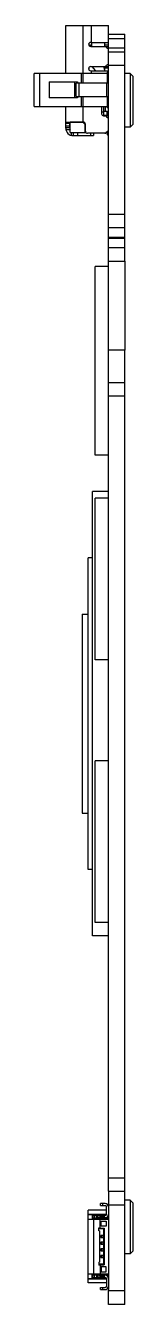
# Model space of a CAD drawing. Header units: millimetres. Extents: x 0 to 420, y 0 to 297.
# Drawn here: x 211.8 to 219.1, y 92.9 to 187.8 of the extents above; entities that cross this region are included whole.
import ezdxf

# ---------------------------------------------------------------- set-up
doc = ezdxf.new("R2010")
doc.units = ezdxf.units.MM
doc.header["$LTSCALE"] = 23.1
doc.layers.add('ASSEM_MEM', color=7, linetype='CONTINUOUS')

msp = doc.modelspace()

# ---------------------------------------------------------------- linework, layer by layer
at = {"layer": 'ASSEM_MEM', "color": 7, "linetype": 'CONTINUOUS'}
for p, q in [((214.182, 184.282), (214.182, 187.832)), ((214.182, 187.832), (217.342, 187.832)), ((217.342, 101.282), (217.342, 187.832)), ((217.342, 187.182), (218.542, 187.182)), ((218.542, 170.332), (218.542, 187.182)), ((216.022, 186.582), (217.34, 186.582)), ((216.022, 186.282), (217.342, 186.282)), ((216.072, 186.582), (216.072, 186.282)), ((216.112, 186.282), (216.112, 186.582)), ((217.042, 186.574), (217.042, 186.282)), ((217.342, 185.882), (218.542, 185.882)), ((211.842, 181.832), (211.842, 184.282)), ((217.242, 184.282), (211.842, 184.282)), ((215.311, 184.282), (215.311, 183.557)), ((215.469, 183.557), (215.469, 184.282)), ((216.022, 184.782), (217.342, 184.782)), ((216.022, 184.482), (217.34, 184.482)), ((216.109, 184.782), (216.362, 184.502)), ((216.362, 184.502), (216.362, 184.482)), ((216.992, 184.782), (216.992, 184.744)), ((217.042, 184.782), (217.042, 184.489)), ((217.242, 184.382), (217.242, 183.557)), ((217.342, 184.382), (217.242, 184.382)), ((218.942, 184.282), (218.542, 184.282)), ((218.942, 184.282), (218.942, 180.282)), ((219.142, 184.082), (218.942, 184.282)), ((212.942, 183.657), (212.942, 182.457)), ((212.942, 183.657), (215.042, 183.657)), ((214.942, 182.557), (214.942, 183.557)), ((217.342, 183.557), (214.942, 183.557)), ((215.011, 183.657), (215.011, 183.557)), ((215.042, 183.657), (215.042, 183.557)), ((219.142, 184.082), (219.142, 180.482)), ((215.042, 182.457), (212.942, 182.457)), ((214.942, 182.557), (217.342, 182.557)), ((215.011, 182.557), (215.011, 182.457)), ((215.042, 182.557), (215.042, 182.457)), ((215.311, 182.557), (215.311, 181.832)), ((215.469, 181.832), (215.469, 182.557)), ((217.242, 182.557), (217.242, 181.732)), ((211.842, 181.832), (217.242, 181.832)), ((214.182, 180.212), (214.182, 181.832)), ((216.832, 181.832), (216.832, 181.282)), ((216.987, 181.407), (216.832, 181.407)), ((216.987, 181.132), (216.987, 181.832)), ((216.987, 181.472), (217.242, 181.472)), ((217.087, 181.832), (217.087, 181.472)), ((217.342, 181.732), (217.242, 181.732)), ((217.242, 181.222), (217.242, 181.472)), ((214.182, 180.662), (215.487, 180.662)), ((214.482, 180.212), (214.482, 180.662)), ((214.502, 179.902), (214.502, 180.652)), ((215.432, 180.652), (214.502, 180.652)), ((214.503, 180.662), (214.503, 180.652)), ((214.643, 180.652), (214.643, 180.662)), ((215.582, 180.502), (215.432, 180.652)), ((215.582, 180.502), (215.582, 179.902)), ((215.637, 179.982), (215.637, 180.512)), ((216.982, 181.132), (217.072, 181.132)), ((217.342, 181.157), (216.987, 181.157)), ((217.082, 181.157), (217.082, 181.132)), ((217.262, 181.202), (217.242, 181.222)), ((217.342, 181.007), (217.252, 181.007)), ((217.322, 181.202), (217.262, 181.202)), ((219.142, 180.482), (218.942, 180.282)), ((214.482, 180.237), (214.182, 180.237)), ((214.502, 179.902), (215.661, 179.902)), ((214.732, 179.662), (216.242, 179.662)), ((214.757, 179.662), (214.757, 179.902)), ((217.072, 179.832), (215.787, 179.832)), ((216.242, 179.832), (216.242, 179.662)), ((217.272, 179.902), (217.198, 179.902)), ((217.272, 179.722), (217.272, 179.902)), ((217.292, 179.702), (217.272, 179.722)), ((217.342, 179.702), (217.292, 179.702)), ((218.942, 180.282), (218.542, 180.282)), ((217.342, 172.832), (218.542, 172.832)), ((218.542, 171.332), (217.342, 171.332)), ((216.342, 155.942), (216.342, 169.942)), ((217.342, 169.942), (216.342, 169.942)), ((218.542, 100.382), (218.542, 163.732)), ((217.342, 161.332), (218.542, 161.332)), ((217.342, 155.942), (216.342, 155.942)), ((216.152, 120.242), (216.152, 153.242)), ((217.342, 153.242), (216.152, 153.242)), ((216.342, 140.742), (216.342, 152.742)), ((217.342, 152.742), (216.342, 152.742)), ((216.152, 148.322), (215.842, 148.322)), ((215.842, 125.162), (215.842, 148.322)), ((215.382, 144.122), (215.842, 144.122)), ((215.382, 144.122), (215.382, 129.362)), ((217.342, 140.742), (216.342, 140.742)), ((217.342, 133.242), (216.342, 133.242)), ((216.342, 121.242), (216.342, 133.242)), ((215.382, 129.362), (215.842, 129.362)), ((216.152, 125.162), (215.842, 125.162)), ((217.342, 121.242), (216.342, 121.242)), ((217.342, 120.242), (216.152, 120.242)), ((217.342, 101.282), (218.542, 101.282)), ((217.192, 99.882), (215.842, 99.882)), ((215.842, 94.482), (215.842, 99.882)), ((217.092, 100.382), (216.742, 100.382)), ((216.742, 100.232), (216.742, 100.382)), ((216.742, 100.232), (217.092, 100.232)), ((217.192, 99.572), (217.192, 100.132)), ((218.942, 100.632), (218.542, 100.632)), ((219.142, 100.432), (218.942, 100.632)), ((218.942, 100.632), (218.942, 96.632)), ((219.142, 100.432), (219.142, 96.832)), ((215.842, 99.582), (217.192, 99.582)), ((215.842, 99.552), (216.492, 99.552)), ((215.842, 99.212), (217.342, 99.212)), ((216.142, 99.552), (216.142, 99.212)), ((216.172, 99.472), (217.092, 99.472)), ((216.172, 99.322), (216.172, 99.472)), ((216.172, 99.322), (217.272, 99.322)), ((216.242, 99.212), (216.242, 95.152)), ((216.492, 99.552), (216.492, 99.472)), ((216.492, 99.482), (217.101, 99.482)), ((216.492, 99.322), (216.492, 99.212)), ((217.292, 99.312), (216.492, 99.312)), ((216.542, 99.482), (216.542, 99.472)), ((216.542, 99.322), (216.542, 99.312)), ((216.592, 99.582), (216.592, 99.482)), ((216.592, 99.312), (216.592, 99.212)), ((216.698, 99.437), (216.962, 99.437)), ((216.698, 99.437), (216.698, 99.357)), ((216.962, 99.357), (216.698, 99.357)), ((216.712, 98.562), (216.712, 99.212)), ((216.792, 99.062), (217.172, 99.062)), ((216.792, 98.682), (216.792, 99.062)), ((216.962, 99.312), (216.962, 99.482)), ((217.101, 99.482), (217.192, 99.582)), ((217.101, 99.322), (217.101, 99.312)), ((217.172, 99.062), (217.172, 98.682)), ((217.192, 99.322), (217.192, 99.312)), ((217.222, 99.322), (217.222, 99.36)), ((217.272, 99.4), (217.272, 99.322)), ((217.292, 99.212), (217.292, 99.423)), ((216.622, 98.562), (216.712, 98.562)), ((216.622, 98.337), (216.622, 98.562)), ((216.622, 98.532), (217.022, 98.532)), ((216.962, 98.482), (216.622, 98.482)), ((216.662, 98.337), (216.622, 98.337)), ((216.662, 98.337), (216.662, 96.027)), ((216.962, 98.007), (216.784, 98.007)), ((216.784, 97.857), (216.784, 98.007)), ((216.784, 97.857), (216.962, 97.857)), ((217.172, 98.682), (216.792, 98.682)), ((216.802, 97.857), (216.802, 98.007)), ((216.962, 98.482), (217.022, 98.532)), ((216.962, 98.482), (216.962, 95.882)), ((217.022, 98.532), (217.022, 95.832)), ((216.962, 97.507), (216.784, 97.507)), ((216.784, 97.357), (216.784, 97.507)), ((216.784, 97.357), (216.962, 97.357)), ((216.962, 97.007), (216.784, 97.007)), ((216.784, 96.857), (216.784, 97.007)), ((216.784, 96.857), (216.962, 96.857)), ((216.802, 97.357), (216.802, 97.507)), ((216.802, 96.857), (216.802, 97.007)), ((216.622, 96.027), (216.662, 96.027)), ((216.622, 96.027), (216.622, 95.802)), ((216.962, 96.507), (216.784, 96.507)), ((216.784, 96.357), (216.784, 96.507)), ((216.784, 96.357), (216.962, 96.357)), ((216.802, 96.357), (216.802, 96.507)), ((218.942, 96.632), (218.542, 96.632)), ((219.142, 96.832), (218.942, 96.632)), ((215.842, 95.152), (217.342, 95.152)), ((216.142, 94.812), (216.142, 95.152)), ((217.272, 95.042), (216.172, 95.042)), ((216.172, 94.892), (216.172, 95.042)), ((216.492, 95.152), (216.492, 95.042)), ((217.292, 95.052), (216.492, 95.052)), ((216.542, 95.042), (216.542, 95.052)), ((216.592, 95.152), (216.592, 95.052)), ((216.962, 95.882), (216.622, 95.882)), ((216.622, 95.832), (217.022, 95.832)), ((216.712, 95.802), (216.622, 95.802)), ((216.962, 95.007), (216.698, 95.007)), ((216.698, 95.007), (216.698, 94.927)), ((216.712, 95.802), (216.712, 95.152)), ((217.172, 95.682), (216.792, 95.682)), ((216.792, 95.682), (216.792, 95.302)), ((216.792, 95.302), (217.172, 95.302)), ((216.962, 95.882), (217.022, 95.832)), ((216.962, 94.882), (216.962, 95.052)), ((217.101, 95.042), (217.101, 95.052)), ((217.172, 95.302), (217.172, 95.682)), ((217.192, 95.042), (217.192, 95.052)), ((217.222, 95.003), (217.222, 95.042)), ((217.272, 95.042), (217.272, 94.963)), ((217.292, 94.94), (217.292, 95.152)), ((215.842, 94.812), (216.492, 94.812)), ((215.842, 94.782), (217.192, 94.782)), ((217.192, 94.482), (215.842, 94.482)), ((216.172, 94.892), (217.092, 94.892)), ((216.492, 94.892), (216.492, 94.812)), ((216.492, 94.882), (217.101, 94.882)), ((216.542, 94.882), (216.542, 94.892)), ((216.592, 94.882), (216.592, 94.782)), ((216.698, 94.927), (216.962, 94.927)), ((216.742, 94.132), (217.092, 94.132)), ((216.742, 93.982), (216.742, 94.132)), ((217.101, 94.882), (217.101, 94.888)), ((217.101, 94.882), (217.192, 94.782)), ((217.192, 94.792), (217.192, 94.232)), ((216.742, 93.982), (217.092, 93.982)), ((217.342, 92.882), (217.342, 93.982)), ((218.542, 92.882), (217.342, 92.882))]:
    msp.add_line(p, q, dxfattribs=at)
at = {"layer": 'ASSEM_MEM', "color": 9, "linetype": 'CONTINUOUS'}
for p, q in [((215.437, 187.832), (215.437, 184.282)), ((216.087, 186.582), (216.087, 187.832)), ((217.342, 186.382), (217.042, 186.382)), ((217.342, 186.882), (218.542, 186.882)), ((217.342, 186.182), (218.542, 186.182)), ((212.234, 184.282), (212.234, 181.832)), ((215.917, 184.527), (215.917, 184.736)), ((216.087, 184.282), (216.087, 184.482)), ((217.017, 184.782), (217.017, 184.661)), ((217.042, 184.682), (217.342, 184.682)), ((217.342, 184.882), (218.542, 184.882)), ((214.845, 182.457), (214.845, 183.657)), ((215.148, 183.557), (215.148, 182.557)), ((217.224, 182.557), (217.224, 183.557)), ((215.437, 181.832), (215.437, 180.662)), ((214.482, 180.562), (214.182, 180.562)), ((215.602, 180.606), (215.602, 179.902)), ((217.182, 181.157), (217.182, 181.083)), ((214.182, 180.387), (214.482, 180.387)), ((214.502, 180.087), (214.196, 180.087)), ((214.607, 179.676), (214.607, 179.902)), ((215.057, 179.902), (215.057, 179.662)), ((216.042, 179.662), (216.042, 179.832)), ((217.342, 173.832), (218.542, 173.832)), ((217.342, 172.132), (218.542, 172.132)), ((218.542, 172.032), (217.342, 172.032)), ((217.342, 170.332), (218.542, 170.332)), ((218.542, 163.732), (217.342, 163.732)), ((217.342, 160.332), (218.542, 160.332)), ((217.342, 102.282), (218.542, 102.282)), ((216.892, 100.382), (216.892, 100.232)), ((217.342, 100.282), (218.542, 100.282)), ((216.192, 99.552), (216.192, 99.472)), ((216.192, 99.322), (216.192, 99.212)), ((216.272, 99.472), (216.272, 99.322)), ((216.412, 99.472), (216.412, 99.552)), ((216.412, 99.212), (216.412, 99.322)), ((216.479, 99.322), (216.479, 99.472)), ((216.545, 99.322), (216.545, 99.472)), ((217.012, 99.472), (217.012, 99.322)), ((217.242, 99.322), (217.242, 99.373)), ((216.808, 98.007), (216.808, 97.857)), ((216.942, 97.857), (216.942, 98.007)), ((216.808, 97.507), (216.808, 97.357)), ((216.808, 97.007), (216.808, 96.857)), ((216.942, 97.357), (216.942, 97.507)), ((216.942, 96.857), (216.942, 97.007)), ((216.808, 96.507), (216.808, 96.357)), ((216.942, 96.357), (216.942, 96.507)), ((216.192, 95.152), (216.192, 95.042)), ((216.272, 95.042), (216.272, 94.892)), ((216.412, 95.042), (216.412, 95.152)), ((216.479, 94.892), (216.479, 95.042)), ((216.545, 95.042), (216.545, 94.892)), ((217.012, 95.042), (217.012, 94.892)), ((217.242, 94.99), (217.242, 95.042)), ((216.192, 94.892), (216.192, 94.812)), ((216.412, 94.812), (216.412, 94.892)), ((216.892, 94.132), (216.892, 93.982)), ((218.542, 93.882), (217.342, 93.882))]:
    msp.add_line(p, q, dxfattribs=at)
at = {"layer": 'ASSEM_MEM', "color": 4, "linetype": 'CONTINUOUS'}
for p, q in [((218.542, 170.332), (218.542, 163.732)), ((217.342, 101.282), (217.342, 93.982)), ((218.542, 92.882), (218.542, 100.382))]:
    msp.add_line(p, q, dxfattribs=at)
at = {"layer": 'ASSEM_MEM', "color": 7, "linetype": 'CONTINUOUS'}
for centre, radius, start, end in [((216.022, 186.432), 0.15, 90, 270), ((217.072, 186.132), 0.15, 30, 90), ((217.332, 186.282), 0.15, 210, 273.8562), ((216.022, 184.632), 0.15, 90, 270), ((217.142, 184.744), 0.15, 180, 213.55731), ((216.892, 184.578), 0.15, 0, 33.55731), ((217.072, 184.932), 0.15, 270, 330), ((217.332, 184.782), 0.15, 86.1438, 150), ((217.142, 181.657), 0.2, 59.99753, 61.34327), ((217.142, 181.657), 0.2, 0, 22.22839), ((215.487, 180.512), 0.15, 0, 90), ((216.982, 181.282), 0.15, 180, 270), ((217.072, 180.982), 0.15, 30, 90), ((217.332, 181.132), 0.15, 210, 273.8562), ((214.732, 180.212), 0.55, 180, 270), ((214.732, 180.212), 0.25, 180, 202.76921), ((215.787, 179.982), 0.15, 180, 270), ((217.072, 179.982), 0.15, 270, 330), ((217.332, 179.832), 0.15, 86.1438, 150), ((217.092, 100.132), 0.25, 0, 90), ((217.092, 100.132), 0.1, 0, 90), ((217.092, 99.572), 0.25, 270, 360), ((217.092, 99.572), 0.1, 270, 360), ((217.092, 94.792), 0.25, 0, 90), ((217.092, 94.792), 0.1, 0, 90), ((217.092, 94.232), 0.25, 270, 360), ((217.092, 94.232), 0.1, 270, 360), ((216.782, 94.889), 0.319, 359.81892, 0.16901)]:
    msp.add_arc(centre, radius, start, end, dxfattribs=at)
for centre, major_axis, start_param, end_param in [((216.612, 99.387), (0.1, 0), 0.523599, 1.015985), ((216.612, 99.407), (0.1, 0), -1.015985, -0.523599), ((216.612, 94.957), (0.1, 0), 0.523599, 1.015985), ((216.612, 94.977), (0, 0.1), -2.586782, -2.094395)]:
    msp.add_ellipse(centre, major_axis=major_axis, ratio=1, start_param=start_param, end_param=end_param, dxfattribs=at)
for points, knots in [([(216.071, 186.282), (216.07, 186.292), (216.067, 186.31), (216.059, 186.336), (216.042, 186.356), (216.018, 186.369), (215.989, 186.376), (215.956, 186.379), (215.919, 186.381), (215.894, 186.381), (215.881, 186.381)], [0, 0, 0, 0, 0.12072, 0.227259, 0.326725, 0.432158, 0.553063, 0.690763, 0.841576, 1, 1, 1, 1]), ([(217.042, 184.489), (217.042, 184.488), (217.042, 184.485), (217.041, 184.482), (217.04, 184.482)], [0, 0, 0, 0, 0.717931, 1, 1, 1, 1]), ([(217.101, 99.482), (217.101, 99.481), (217.101, 99.48), (217.1, 99.477), (217.101, 99.475), (217.101, 99.474), (217.101, 99.473)], [0, 0, 0, 0, 0.249807, 0.499603, 0.749934, 1, 1, 1, 1])]:
    msp.add_open_spline(points, degree=3, knots=knots, dxfattribs=at)

doc.saveas('drawing.dxf')
